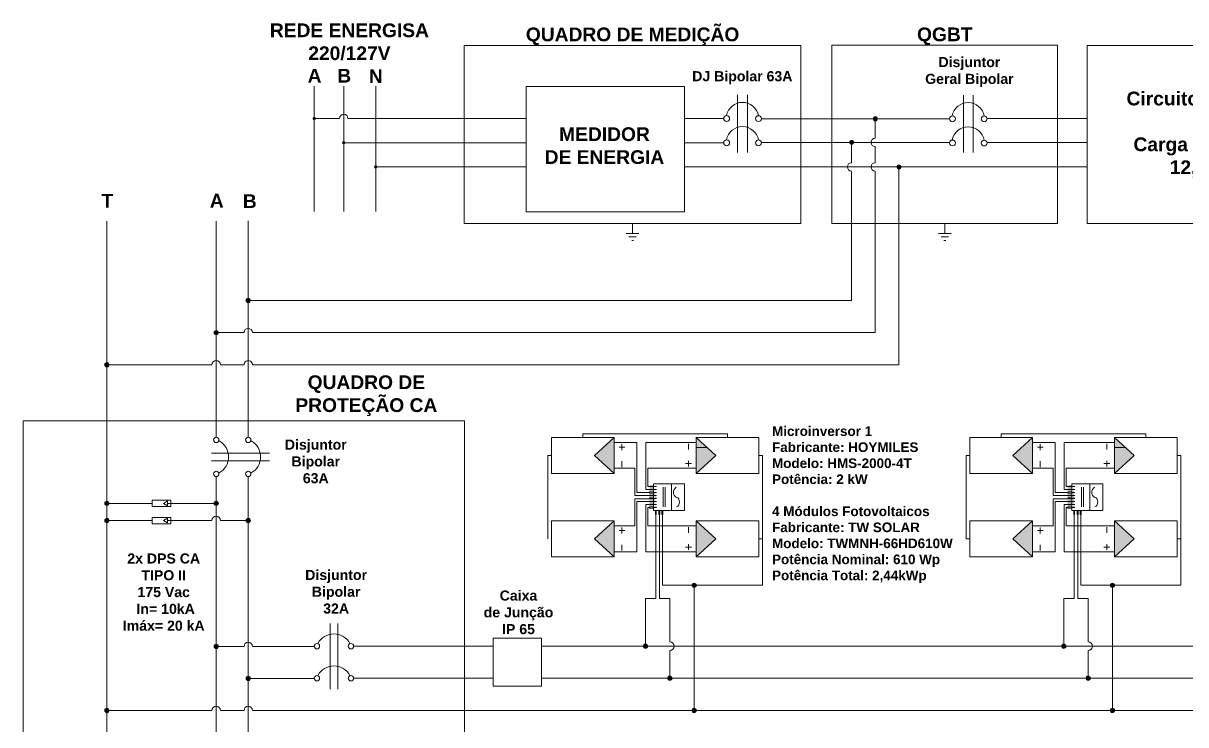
# Model space of a CAD drawing. Header units: millimetres. Extents: x 3949 to 5857, y -1969 to -943.
# Drawn here: x 5478.3 to 5532.7, y -1918.8 to -1885.9 of the extents above; entities that cross this region are included whole.
import ezdxf

# ---------------------------------------------------------------- set-up
doc = ezdxf.new("R2010")
doc.units = ezdxf.units.MM
doc.layers.add('DESENHO', color=7, linetype='Continuous', lineweight=0)
doc.styles.add('Annotative', font='arial.ttf')
doc.styles.add('PDF Arial', font='arial.ttf')

msp = doc.modelspace()

# ---------------------------------------------------------------- hatches: boundary and pattern name
at = {"layer": 'DESENHO', "lineweight": 0}
h = msp.add_hatch(color=256, dxfattribs=at)
h.dxf.hatch_style = 1
h.paths.add_polyline_path([(5492.007, -1890.388, -1), (5491.848, -1890.388, -1)])
h = msp.add_hatch(color=256, dxfattribs=at)
h.dxf.hatch_style = 1
h.paths.add_polyline_path([(5518.297, -1890.399, 1), (5518.098, -1890.399, 1)])
h = msp.add_hatch(color=256, dxfattribs=at)
h.dxf.hatch_style = 1
h.paths.add_polyline_path([(5493.388, -1891.52, -1), (5493.229, -1891.52, -1)])
h = msp.add_hatch(color=256, dxfattribs=at)
h.dxf.hatch_style = 1
h.paths.add_polyline_path([(5517.19, -1891.506, 1), (5516.991, -1891.506, 1)])
h = msp.add_hatch(color=5, dxfattribs=at)
h.dxf.hatch_style = 1
h.paths.add_polyline_path([(5494.888, -1892.655, -1), (5494.729, -1892.655, -1)])
h = msp.add_hatch(color=256, dxfattribs=at)
h.dxf.hatch_style = 1
h.paths.add_polyline_path([(5519.405, -1892.659, 1), (5519.206, -1892.659, 1)])
h = msp.add_hatch(color=256, dxfattribs=at)
h.dxf.hatch_style = 1
h.paths.add_polyline_path([(5488.938, -1898.914, 1), (5488.739, -1898.914, 1)])
h = msp.add_hatch(color=256, dxfattribs=at)
h.dxf.hatch_style = 1
h.paths.add_polyline_path([(5487.439, -1900.422, 1), (5487.241, -1900.422, 1)])
h = msp.add_hatch(color=3, dxfattribs=at)
h.dxf.hatch_style = 1
h.paths.add_polyline_path([(5482.32, -1901.93, 1), (5482.121, -1901.93, 1)])
h = msp.add_hatch(color=7, dxfattribs=at)
h.dxf.hatch_style = 1
h.paths.add_polyline_path([(5505.057, -1906.174), (5505.972, -1907.018), (5505.972, -1905.329)])
h = msp.add_hatch(dxfattribs=at)
h.set_pattern_fill('ANGLE', scale=1.5, angle=180)
h.set_pattern_definition([(180, (10158.257, 902.157), (-4e-15, -10.4775), [7.62, -2.8575]), (270, (10158.257, 902.157), (10.4775, -4e-15), [7.62, -2.8575])])
h.paths.add_polyline_path([(5509.815, -1905.329), (5509.815, -1907.018), (5510.73, -1906.174)])
h = msp.add_hatch(color=7, dxfattribs=at)
h.dxf.hatch_style = 1
h.paths.add_polyline_path([(5510.73, -1906.174), (5509.815, -1905.329), (5509.815, -1907.018)])
h = msp.add_hatch(color=7, dxfattribs=at)
h.dxf.hatch_style = 1
h.paths.add_polyline_path([(5524.644, -1906.174), (5525.559, -1907.018), (5525.559, -1905.329)])
h = msp.add_hatch(dxfattribs=at)
h.set_pattern_fill('ANGLE', scale=1.5, angle=180)
h.set_pattern_definition([(180, (10177.844, 902.157), (-4e-15, -10.4775), [7.62, -2.8575]), (270, (10177.844, 902.157), (10.4775, -4e-15), [7.62, -2.8575])])
h.paths.add_polyline_path([(5529.402, -1905.329), (5529.402, -1907.018), (5530.317, -1906.174)])
h = msp.add_hatch(color=7, dxfattribs=at)
h.dxf.hatch_style = 1
h.paths.add_polyline_path([(5530.317, -1906.174), (5529.402, -1905.329), (5529.402, -1907.018)])
h = msp.add_hatch(color=3, dxfattribs=at)
h.dxf.hatch_style = 1
h.paths.add_polyline_path([(5482.32, -1908.421, 1), (5482.121, -1908.421, 1)])
h = msp.add_hatch(color=256, dxfattribs=at)
h.dxf.hatch_style = 1
h.paths.add_polyline_path([(5487.438, -1908.421, 1), (5487.24, -1908.421, 1)])
h = msp.add_hatch(color=3, dxfattribs=at)
h.dxf.hatch_style = 1
h.paths.add_polyline_path([(5482.32, -1909.227, 1), (5482.121, -1909.227, 1)])
h = msp.add_hatch(color=256, dxfattribs=at)
h.dxf.hatch_style = 1
h.paths.add_polyline_path([(5488.938, -1909.227, 1), (5488.739, -1909.227, 1)])
h = msp.add_hatch(color=7, dxfattribs=at)
h.dxf.hatch_style = 1
h.paths.add_polyline_path([(5505.057, -1910.082), (5505.972, -1909.238), (5505.972, -1910.927)])
h = msp.add_hatch(color=7, dxfattribs=at)
h.dxf.hatch_style = 1
h.paths.add_polyline_path([(5510.73, -1910.082), (5509.815, -1910.927), (5509.815, -1909.238)])
h = msp.add_hatch(color=7, dxfattribs=at)
h.dxf.hatch_style = 1
h.paths.add_polyline_path([(5524.644, -1910.082), (5525.559, -1909.238), (5525.559, -1910.927)])
h = msp.add_hatch(color=7, dxfattribs=at)
h.dxf.hatch_style = 1
h.paths.add_polyline_path([(5530.317, -1910.082), (5529.402, -1910.927), (5529.402, -1909.238)])
h = msp.add_hatch(color=3, dxfattribs=at)
h.dxf.hatch_style = 1
h.paths.add_polyline_path([(5509.711, -1912.36, 1), (5509.711, -1912.161, 1)])
h = msp.add_hatch(color=3, dxfattribs=at)
h.dxf.hatch_style = 1
h.paths.add_polyline_path([(5529.298, -1912.36, 1), (5529.298, -1912.161, 1)])
h = msp.add_hatch(color=256, dxfattribs=at)
h.dxf.hatch_style = 1
h.paths.add_polyline_path([(5487.438, -1915.127, 1), (5487.24, -1915.127, 1)])
h = msp.add_hatch(color=256, dxfattribs=at)
h.dxf.hatch_style = 1
h.paths.add_polyline_path([(5507.536, -1915.116, 1), (5507.337, -1915.116, 1)])
h = msp.add_hatch(color=256, dxfattribs=at)
h.dxf.hatch_style = 1
h.paths.add_polyline_path([(5527.123, -1915.116, 1), (5526.925, -1915.116, 1)])
h = msp.add_hatch(color=256, dxfattribs=at)
h.dxf.hatch_style = 1
h.paths.add_polyline_path([(5488.938, -1916.627, 1), (5488.739, -1916.627, 1)])
h = msp.add_hatch(color=256, dxfattribs=at)
h.dxf.hatch_style = 1
h.paths.add_polyline_path([(5508.673, -1916.616, 1), (5508.474, -1916.616, 1)])
h = msp.add_hatch(color=256, dxfattribs=at)
h.dxf.hatch_style = 1
h.paths.add_polyline_path([(5528.26, -1916.616, 1), (5528.061, -1916.616, 1)])
h = msp.add_hatch(color=3, dxfattribs=at)
h.dxf.hatch_style = 1
h.paths.add_polyline_path([(5482.32, -1918.127, 1), (5482.121, -1918.127, 1)])
h = msp.add_hatch(color=3, dxfattribs=at)
h.dxf.hatch_style = 1
h.paths.add_polyline_path([(5509.81, -1918.127, 1), (5509.611, -1918.127, 1)])
h = msp.add_hatch(color=3, dxfattribs=at)
h.dxf.hatch_style = 1
h.paths.add_polyline_path([(5529.397, -1918.127, 1), (5529.198, -1918.127, 1)])

# ---------------------------------------------------------------- linework, layer by layer
for p, q in [((5491.923, -1888.875), (5491.923, -1894.749)), ((5493.309, -1888.875), (5493.309, -1894.749)), ((5511.751, -1891.979), (5511.751, -1889.281)), ((5512.207, -1891.979), (5512.207, -1889.281)), ((5522.32, -1891.979), (5522.32, -1889.291)), ((5522.776, -1891.979), (5522.776, -1889.291)), ((5493.11, -1890.388), (5492.007, -1890.388)), ((5493.507, -1890.388), (5501.843, -1890.388)), ((5509.267, -1890.388), (5511.102, -1890.388)), ((5521.671, -1890.399), (5512.862, -1890.399)), ((5518.198, -1891.308), (5518.198, -1890.498)), ((5528.121, -1890.381), (5523.429, -1890.381)), ((5501.843, -1891.524), (5493.309, -1891.524)), ((5511.102, -1891.524), (5509.267, -1891.524)), ((5512.86, -1891.506), (5521.671, -1891.506)), ((5517.09, -1892.461), (5517.09, -1891.579)), ((5523.431, -1891.514), (5528.121, -1891.514)), ((5517.09, -1898.914), (5517.09, -1892.864)), ((5487.339, -1895.197), (5487.339, -1905.325)), ((5488.839, -1895.183), (5488.839, -1905.325)), ((5488.839, -1898.914), (5517.09, -1898.914)), ((5488.639, -1900.421), (5487.34, -1900.422)), ((5489.038, -1900.421), (5518.198, -1900.421)), ((5505.972, -1905.57), (5507.027, -1905.57)), ((5507.027, -1905.57), (5507.027, -1907.918)), ((5507.447, -1907.776), (5507.447, -1905.57)), ((5507.447, -1905.57), (5509.815, -1905.57)), ((5525.559, -1905.57), (5526.614, -1905.57)), ((5526.614, -1905.57), (5526.614, -1907.918)), ((5527.034, -1907.776), (5527.034, -1905.57)), ((5527.034, -1905.57), (5529.402, -1905.57)), ((5487.339, -1907.166), (5487.339, -1938.995)), ((5488.839, -1907.166), (5488.839, -1938.995)), ((5506.933, -1906.777), (5505.972, -1906.777)), ((5506.933, -1908.054), (5506.933, -1906.777)), ((5509.815, -1906.777), (5507.542, -1906.777)), ((5507.542, -1906.777), (5507.542, -1907.634)), ((5526.52, -1906.777), (5525.559, -1906.777)), ((5526.52, -1908.054), (5526.52, -1906.777)), ((5529.402, -1906.777), (5527.129, -1906.777)), ((5527.129, -1906.777), (5527.129, -1907.634)), ((5507.623, -1907.776), (5507.447, -1907.776)), ((5507.542, -1907.634), (5507.623, -1907.634)), ((5527.21, -1907.776), (5527.034, -1907.776)), ((5527.129, -1907.634), (5527.21, -1907.634)), ((5507.623, -1908.054), (5506.933, -1908.054)), ((5507.623, -1908.202), (5506.933, -1908.202)), ((5506.933, -1908.202), (5506.933, -1909.479)), ((5507.027, -1907.918), (5507.623, -1907.918)), ((5527.21, -1908.054), (5526.52, -1908.054)), ((5527.21, -1908.202), (5526.52, -1908.202)), ((5526.52, -1908.202), (5526.52, -1909.479)), ((5526.614, -1907.918), (5527.21, -1907.918)), ((5485.215, -1908.421), (5487.339, -1908.421)), ((5507.027, -1908.338), (5507.623, -1908.338)), ((5507.027, -1910.686), (5507.027, -1908.338)), ((5507.623, -1908.48), (5507.447, -1908.48)), ((5507.447, -1908.48), (5507.447, -1910.686)), ((5507.542, -1909.479), (5507.542, -1908.622)), ((5507.542, -1908.622), (5507.623, -1908.622)), ((5526.614, -1908.338), (5527.21, -1908.338)), ((5526.614, -1910.686), (5526.614, -1908.338)), ((5527.21, -1908.48), (5527.034, -1908.48)), ((5527.034, -1908.48), (5527.034, -1910.686)), ((5527.129, -1909.479), (5527.129, -1908.622)), ((5527.129, -1908.622), (5527.21, -1908.622)), ((5485.215, -1909.227), (5487.14, -1909.227)), ((5487.538, -1909.227), (5488.938, -1909.227)), ((5507.921, -1908.94), (5507.921, -1912.883)), ((5508.09, -1908.94), (5508.09, -1912.883)), ((5527.508, -1908.94), (5527.508, -1912.883)), ((5527.677, -1908.94), (5527.677, -1912.883)), ((5506.933, -1909.479), (5505.972, -1909.479)), ((5509.815, -1909.479), (5507.542, -1909.479)), ((5526.52, -1909.479), (5525.559, -1909.479)), ((5529.402, -1909.479), (5527.129, -1909.479)), ((5505.972, -1910.686), (5507.027, -1910.686)), ((5507.447, -1910.686), (5509.815, -1910.686)), ((5525.559, -1910.686), (5526.614, -1910.686)), ((5527.034, -1910.686), (5529.402, -1910.686)), ((5507.921, -1912.883), (5507.437, -1912.883)), ((5507.437, -1912.883), (5507.437, -1915.116)), ((5508.574, -1912.883), (5508.09, -1912.883)), ((5508.574, -1912.883), (5508.574, -1914.918)), ((5527.508, -1912.883), (5527.024, -1912.883)), ((5527.024, -1912.883), (5527.024, -1915.116)), ((5528.161, -1912.883), (5527.677, -1912.883)), ((5528.161, -1912.883), (5528.161, -1914.918)), ((5487.339, -1915.127), (5488.64, -1915.127)), ((5489.037, -1915.127), (5491.929, -1915.127)), ((5493.769, -1915.116), (5500.308, -1915.116)), ((5502.563, -1915.116), (5546.617, -1915.116)), ((5507.437, -1915.017), (5507.437, -1915.116)), ((5508.574, -1915.315), (5508.574, -1916.517)), ((5527.024, -1915.017), (5527.024, -1915.116)), ((5528.161, -1915.315), (5528.161, -1916.517)), ((5488.938, -1916.627), (5488.839, -1916.627)), ((5488.938, -1916.627), (5491.929, -1916.627)), ((5493.769, -1916.616), (5500.308, -1916.616)), ((5502.563, -1916.616), (5547.754, -1916.616))]:
    msp.add_line(p, q, dxfattribs=at)
at = {"layer": 'DESENHO', "color": 5, "lineweight": 0}
for p, q in [((5494.808, -1888.875), (5494.808, -1894.749)), ((5501.843, -1892.659), (5494.808, -1892.659)), ((5509.267, -1892.659), (5528.121, -1892.659))]:
    msp.add_line(p, q, dxfattribs=at)
at = {"layer": 'DESENHO', "color": 0, "lineweight": 0}
for p, q in [((5518.198, -1892.461), (5518.198, -1891.705)), ((5518.198, -1900.421), (5518.198, -1892.864))]:
    msp.add_line(p, q, dxfattribs=at)
at = {"layer": 'DESENHO', "color": 3, "lineweight": 0}
for p, q in [((5519.306, -1892.659), (5519.306, -1901.93)), ((5482.22, -1895.197), (5482.22, -1938.995)), ((5506.834, -1895.77), (5506.834, -1895.305)), ((5521.45, -1895.77), (5521.45, -1895.305)), ((5506.791, -1896.11), (5506.876, -1896.11)), ((5521.408, -1896.11), (5521.493, -1896.11)), ((5482.22, -1901.93), (5487.139, -1901.93)), ((5487.539, -1901.93), (5488.639, -1901.93)), ((5489.038, -1901.93), (5519.306, -1901.93)), ((5511.282, -1905.157), (5504.505, -1905.157)), ((5504.505, -1905.157), (5504.505, -1905.329)), ((5511.282, -1905.329), (5511.282, -1905.157)), ((5530.869, -1905.157), (5524.092, -1905.157)), ((5524.092, -1905.157), (5524.092, -1905.329)), ((5530.869, -1905.329), (5530.869, -1905.157)), ((5502.867, -1906.174), (5502.867, -1910.082)), ((5502.867, -1906.174), (5503.039, -1906.174)), ((5512.92, -1906.174), (5512.748, -1906.174)), ((5512.92, -1910.082), (5512.92, -1906.174)), ((5522.626, -1906.174), (5522.454, -1906.174)), ((5522.454, -1906.174), (5522.454, -1910.082)), ((5532.507, -1906.174), (5532.335, -1906.174)), ((5532.507, -1910.082), (5532.507, -1906.174)), ((5484.345, -1908.421), (5482.22, -1908.421)), ((5484.345, -1909.227), (5482.22, -1909.227)), ((5508.23, -1908.94), (5508.23, -1912.261)), ((5527.817, -1908.94), (5527.817, -1912.261)), ((5512.748, -1910.082), (5512.92, -1910.082)), ((5512.92, -1912.261), (5512.92, -1910.082)), ((5522.454, -1910.082), (5522.626, -1910.082)), ((5532.335, -1910.082), (5532.507, -1910.082)), ((5532.507, -1912.261), (5532.507, -1910.082)), ((5508.23, -1912.261), (5512.92, -1912.261)), ((5509.711, -1912.261), (5509.711, -1918.127)), ((5527.817, -1912.261), (5532.507, -1912.261)), ((5529.298, -1912.261), (5529.298, -1918.127)), ((5487.14, -1918.127), (5482.22, -1918.127)), ((5487.538, -1918.127), (5488.64, -1918.127)), ((5548.891, -1918.127), (5489.037, -1918.127))]:
    msp.add_line(p, q, dxfattribs=at)
at = {"layer": 'DESENHO', "color": 7, "lineweight": 0}
for p, q in [((5509.815, -1906.152), (5509.815, -1905.327)), ((5529.402, -1906.152), (5529.402, -1905.327)), ((5505.972, -1906.195), (5505.972, -1907.02)), ((5525.559, -1906.195), (5525.559, -1907.02)), ((5505.972, -1910.061), (5505.972, -1909.236)), ((5525.559, -1910.061), (5525.559, -1909.236)), ((5509.815, -1910.104), (5509.815, -1910.929)), ((5529.402, -1910.104), (5529.402, -1910.929))]:
    msp.add_line(p, q, dxfattribs=at)
at = {"layer": 'DESENHO', "color": 18, "lineweight": 0, "true_color": 0x000000}
for p, q in [((5485.05, -1908.309), (5484.862, -1908.421)), ((5485.05, -1908.309), (5485.05, -1908.532)), ((5484.862, -1908.421), (5485.05, -1908.532)), ((5485.215, -1908.421), (5485.05, -1908.421)), ((5485.05, -1909.116), (5484.862, -1909.227)), ((5484.862, -1909.227), (5485.05, -1909.339)), ((5485.05, -1909.116), (5485.05, -1909.339)), ((5485.215, -1909.227), (5485.05, -1909.227))]:
    msp.add_line(p, q, dxfattribs=at)
at = {"layer": 'DESENHO', "lineweight": 0}
for points in [[(5514.714, -1895.305), (5498.953, -1895.305), (5498.953, -1886.963), (5514.714, -1886.963)], [(5516.168, -1886.951), (5526.733, -1886.951), (5526.733, -1895.305), (5516.168, -1895.305)], [(5539.447, -1886.963), (5528.121, -1886.963), (5528.121, -1895.305), (5539.447, -1895.305)], [(5509.267, -1888.889), (5501.843, -1888.889), (5501.843, -1894.759), (5509.267, -1894.759)], [(5498.957, -1938.995), (5478.303, -1938.995), (5478.303, -1904.554), (5498.957, -1904.554)], [(5503.039, -1905.329), (5505.972, -1905.329), (5505.972, -1907.018), (5503.039, -1907.018)], [(5512.748, -1907.018), (5509.815, -1907.018), (5509.815, -1905.329), (5512.748, -1905.329)], [(5522.626, -1905.329), (5525.559, -1905.329), (5525.559, -1907.018), (5522.626, -1907.018)], [(5532.335, -1907.018), (5529.402, -1907.018), (5529.402, -1905.329), (5532.335, -1905.329)], [(5485.215, -1908.569), (5484.345, -1908.569), (5484.345, -1908.272), (5485.215, -1908.272)], [(5485.215, -1909.376), (5484.345, -1909.376), (5484.345, -1909.079), (5485.215, -1909.079)], [(5503.039, -1910.927), (5505.972, -1910.927), (5505.972, -1909.238), (5503.039, -1909.238)], [(5512.748, -1909.238), (5509.815, -1909.238), (5509.815, -1910.927), (5512.748, -1910.927)], [(5522.626, -1910.927), (5525.559, -1910.927), (5525.559, -1909.238), (5522.626, -1909.238)], [(5532.335, -1909.238), (5529.402, -1909.238), (5529.402, -1910.927), (5532.335, -1910.927)], [(5500.308, -1914.739), (5502.563, -1914.739), (5502.563, -1916.994), (5500.308, -1916.994)]]:
    msp.add_lwpolyline(points, close=True, dxfattribs=at)
at = {"layer": 'DESENHO', "color": 3, "lineweight": 0}
for points in [[(5506.537, -1895.77), (5506.834, -1895.77), (5507.131, -1895.77)], [(5521.153, -1895.77), (5521.45, -1895.77), (5521.747, -1895.77)], [(5506.664, -1895.94), (5506.834, -1895.94), (5507.003, -1895.94)], [(5521.28, -1895.94), (5521.45, -1895.94), (5521.62, -1895.94)]]:
    msp.add_lwpolyline(points, dxfattribs=at)
at = {"layer": 'DESENHO', "color": 18, "lineweight": 0, "true_color": 0x000000}
for points in [[(5505.972, -1905.329), (5505.057, -1906.174), (5505.972, -1907.018)], [(5509.815, -1907.018), (5510.73, -1906.174), (5509.815, -1905.329)], [(5525.559, -1905.329), (5524.644, -1906.174), (5525.559, -1907.018)], [(5529.402, -1907.018), (5530.317, -1906.174), (5529.402, -1905.329)], [(5505.972, -1910.927), (5505.057, -1910.082), (5505.972, -1909.238)], [(5509.815, -1909.238), (5510.73, -1910.082), (5509.815, -1910.927)], [(5525.559, -1910.927), (5524.644, -1910.082), (5525.559, -1909.238)], [(5529.402, -1909.238), (5530.317, -1910.082), (5529.402, -1910.927)]]:
    msp.add_lwpolyline(points, dxfattribs=at)
at = {"layer": 'DESENHO', "color": 7, "lineweight": 0}
for points in [[(5489.827, -1906.067), (5487.11, -1906.067)], [(5506.472, -1905.789), (5506.202, -1905.789)], [(5506.337, -1905.654), (5506.337, -1905.924)], [(5509.45, -1905.897), (5509.45, -1905.627)], [(5526.06, -1905.789), (5525.789, -1905.789)], [(5525.924, -1905.654), (5525.924, -1905.924)], [(5529.037, -1905.897), (5529.037, -1905.627)], [(5489.827, -1906.429), (5487.11, -1906.429)], [(5506.337, -1906.452), (5506.337, -1906.723)], [(5509.314, -1906.56), (5509.585, -1906.56)], [(5509.45, -1906.696), (5509.45, -1906.425)], [(5525.924, -1906.452), (5525.924, -1906.723)], [(5528.901, -1906.56), (5529.172, -1906.56)], [(5529.037, -1906.696), (5529.037, -1906.425)], [(5507.88, -1907.641), (5507.88, -1907.614), (5507.893, -1907.627), (5507.866, -1907.627), (5507.839, -1907.627)], [(5507.88, -1907.79), (5507.88, -1907.763), (5507.893, -1907.776), (5507.866, -1907.776), (5507.839, -1907.776)], [(5507.853, -1907.614), (5507.853, -1907.641)], [(5507.92, -1907.641), (5507.92, -1907.614), (5507.907, -1907.641), (5507.907, -1907.614)], [(5507.92, -1907.79), (5507.92, -1907.763), (5507.907, -1907.79), (5507.907, -1907.763)], [(5507.934, -1907.614), (5507.934, -1907.641)], [(5507.934, -1907.763), (5507.934, -1907.79)], [(5508.259, -1907.668), (5508.259, -1908.588)], [(5508.354, -1907.668), (5508.354, -1908.588)], [(5508.651, -1908.75), (5508.651, -1907.505)], [(5527.467, -1907.641), (5527.467, -1907.614), (5527.481, -1907.627), (5527.453, -1907.627), (5527.426, -1907.627)], [(5527.467, -1907.79), (5527.467, -1907.763), (5527.481, -1907.776), (5527.453, -1907.776), (5527.426, -1907.776)], [(5527.44, -1907.614), (5527.44, -1907.641)], [(5527.508, -1907.641), (5527.508, -1907.614), (5527.494, -1907.641), (5527.494, -1907.614)], [(5527.508, -1907.79), (5527.508, -1907.763), (5527.494, -1907.79), (5527.494, -1907.763)], [(5527.521, -1907.614), (5527.521, -1907.641)], [(5527.521, -1907.763), (5527.521, -1907.79)], [(5527.846, -1907.668), (5527.846, -1908.588)], [(5527.941, -1907.668), (5527.941, -1908.588)], [(5528.238, -1908.75), (5528.238, -1907.505)], [(5507.866, -1907.911), (5507.839, -1907.911)], [(5507.866, -1908.06), (5507.839, -1908.06)], [(5507.866, -1908.196), (5507.839, -1908.196)], [(5507.853, -1907.898), (5507.853, -1907.925)], [(5507.853, -1908.182), (5507.853, -1908.209)], [(5507.893, -1907.898), (5507.88, -1907.898), (5507.88, -1907.911), (5507.866, -1907.911), (5507.88, -1907.925), (5507.893, -1907.925)], [(5507.893, -1908.033), (5507.88, -1908.033), (5507.88, -1908.047), (5507.866, -1908.06), (5507.88, -1908.074), (5507.893, -1908.074), (5507.893, -1908.06)], [(5507.893, -1908.182), (5507.88, -1908.169), (5507.88, -1908.182), (5507.88, -1908.196), (5507.893, -1908.209), (5507.866, -1908.209)], [(5507.893, -1908.317), (5507.88, -1908.317), (5507.88, -1908.331), (5507.893, -1908.344), (5507.866, -1908.344)], [(5507.92, -1907.925), (5507.92, -1907.898), (5507.907, -1907.925), (5507.907, -1907.898)], [(5507.92, -1908.074), (5507.92, -1908.033), (5507.907, -1908.074), (5507.907, -1908.033)], [(5507.92, -1908.209), (5507.92, -1908.169), (5507.907, -1908.209), (5507.907, -1908.169)], [(5507.92, -1908.344), (5507.92, -1908.317), (5507.907, -1908.344), (5507.907, -1908.317)], [(5507.934, -1907.898), (5507.934, -1907.925)], [(5507.934, -1908.033), (5507.934, -1908.074)], [(5507.934, -1908.169), (5507.934, -1908.209)], [(5507.934, -1908.317), (5507.934, -1908.344)], [(5527.453, -1907.911), (5527.426, -1907.911)], [(5527.453, -1908.06), (5527.426, -1908.06)], [(5527.453, -1908.196), (5527.426, -1908.196)], [(5527.44, -1907.898), (5527.44, -1907.925)], [(5527.44, -1908.182), (5527.44, -1908.209)], [(5527.481, -1907.898), (5527.467, -1907.898), (5527.467, -1907.911), (5527.453, -1907.911), (5527.467, -1907.925), (5527.481, -1907.925)], [(5527.481, -1908.033), (5527.467, -1908.033), (5527.467, -1908.047), (5527.453, -1908.06), (5527.467, -1908.074), (5527.481, -1908.074), (5527.481, -1908.06)], [(5527.481, -1908.182), (5527.467, -1908.169), (5527.467, -1908.182), (5527.467, -1908.196), (5527.481, -1908.209), (5527.453, -1908.209)], [(5527.481, -1908.317), (5527.467, -1908.317), (5527.467, -1908.331), (5527.481, -1908.344), (5527.453, -1908.344)], [(5527.508, -1907.925), (5527.508, -1907.898), (5527.494, -1907.925), (5527.494, -1907.898)], [(5527.508, -1908.074), (5527.508, -1908.033), (5527.494, -1908.074), (5527.494, -1908.033)], [(5527.508, -1908.209), (5527.508, -1908.169), (5527.494, -1908.209), (5527.494, -1908.169)], [(5527.508, -1908.344), (5527.508, -1908.317), (5527.494, -1908.344), (5527.494, -1908.317)], [(5527.521, -1907.898), (5527.521, -1907.925)], [(5527.521, -1908.033), (5527.521, -1908.074)], [(5527.521, -1908.169), (5527.521, -1908.209)], [(5527.521, -1908.317), (5527.521, -1908.344)], [(5507.866, -1908.331), (5507.839, -1908.331)], [(5507.866, -1908.48), (5507.839, -1908.48)], [(5507.866, -1908.615), (5507.839, -1908.615)], [(5507.853, -1908.453), (5507.853, -1908.493)], [(5507.893, -1908.453), (5507.88, -1908.453), (5507.88, -1908.493)], [(5507.893, -1908.602), (5507.88, -1908.602), (5507.88, -1908.588), (5507.88, -1908.629)], [(5507.92, -1908.493), (5507.92, -1908.453), (5507.907, -1908.493), (5507.907, -1908.453)], [(5507.92, -1908.629), (5507.92, -1908.588), (5507.907, -1908.629), (5507.907, -1908.588)], [(5507.934, -1908.453), (5507.934, -1908.493)], [(5507.934, -1908.588), (5507.934, -1908.629)], [(5527.453, -1908.331), (5527.426, -1908.331)], [(5527.453, -1908.48), (5527.426, -1908.48)], [(5527.453, -1908.615), (5527.426, -1908.615)], [(5527.44, -1908.453), (5527.44, -1908.493)], [(5527.481, -1908.453), (5527.467, -1908.453), (5527.467, -1908.493)], [(5527.481, -1908.602), (5527.467, -1908.602), (5527.467, -1908.588), (5527.467, -1908.629)], [(5527.508, -1908.493), (5527.508, -1908.453), (5527.494, -1908.493), (5527.494, -1908.453)], [(5527.508, -1908.629), (5527.508, -1908.588), (5527.494, -1908.629), (5527.494, -1908.588)], [(5527.521, -1908.453), (5527.521, -1908.493)], [(5527.521, -1908.588), (5527.521, -1908.629)], [(5506.472, -1909.696), (5506.202, -1909.696)], [(5506.337, -1909.56), (5506.337, -1909.831)], [(5509.45, -1909.806), (5509.45, -1909.535)], [(5526.06, -1909.696), (5525.789, -1909.696)], [(5525.924, -1909.56), (5525.924, -1909.831)], [(5529.037, -1909.806), (5529.037, -1909.535)], [(5506.337, -1910.359), (5506.337, -1910.629)], [(5509.45, -1910.604), (5509.45, -1910.334)], [(5525.924, -1910.359), (5525.924, -1910.629)], [(5529.037, -1910.604), (5529.037, -1910.334)], [(5492.668, -1914.047), (5492.668, -1917.133)], [(5493.03, -1914.047), (5493.03, -1917.133)]]:
    msp.add_lwpolyline(points, dxfattribs=at)
for points in [[(5507.812, -1907.654), (5507.812, -1907.614), (5507.623, -1907.614), (5507.623, -1907.654)], [(5507.812, -1907.79), (5507.812, -1907.749), (5507.623, -1907.749), (5507.623, -1907.79)], [(5509.26, -1908.75), (5509.26, -1907.505), (5507.812, -1907.505), (5507.812, -1908.75)], [(5527.399, -1907.654), (5527.399, -1907.614), (5527.21, -1907.614), (5527.21, -1907.654)], [(5527.399, -1907.79), (5527.399, -1907.749), (5527.21, -1907.749), (5527.21, -1907.79)], [(5528.847, -1908.75), (5528.847, -1907.505), (5527.399, -1907.505), (5527.399, -1908.75)], [(5507.812, -1907.938), (5507.812, -1907.884), (5507.623, -1907.884), (5507.623, -1907.938)], [(5507.812, -1908.074), (5507.812, -1908.033), (5507.623, -1908.033), (5507.623, -1908.074)], [(5507.812, -1908.209), (5507.812, -1908.169), (5507.623, -1908.169), (5507.623, -1908.209)], [(5507.812, -1908.358), (5507.812, -1908.317), (5507.623, -1908.317), (5507.623, -1908.358)], [(5527.399, -1907.938), (5527.399, -1907.884), (5527.21, -1907.884), (5527.21, -1907.938)], [(5527.399, -1908.074), (5527.399, -1908.033), (5527.21, -1908.033), (5527.21, -1908.074)], [(5527.399, -1908.209), (5527.399, -1908.169), (5527.21, -1908.169), (5527.21, -1908.209)], [(5527.399, -1908.358), (5527.399, -1908.317), (5527.21, -1908.317), (5527.21, -1908.358)], [(5507.812, -1908.493), (5507.812, -1908.453), (5507.623, -1908.453), (5507.623, -1908.493)], [(5507.812, -1908.642), (5507.812, -1908.588), (5507.623, -1908.588), (5507.623, -1908.642)], [(5507.901, -1908.94), (5507.941, -1908.94), (5507.941, -1908.75), (5507.901, -1908.75)], [(5508.069, -1908.94), (5508.11, -1908.94), (5508.11, -1908.75), (5508.069, -1908.75)], [(5508.21, -1908.94), (5508.25, -1908.94), (5508.25, -1908.75), (5508.21, -1908.75)], [(5527.399, -1908.493), (5527.399, -1908.453), (5527.21, -1908.453), (5527.21, -1908.493)], [(5527.399, -1908.642), (5527.399, -1908.588), (5527.21, -1908.588), (5527.21, -1908.642)], [(5527.488, -1908.94), (5527.528, -1908.94), (5527.528, -1908.75), (5527.488, -1908.75)], [(5527.656, -1908.94), (5527.697, -1908.94), (5527.697, -1908.75), (5527.656, -1908.75)], [(5527.797, -1908.94), (5527.838, -1908.94), (5527.838, -1908.75), (5527.797, -1908.75)]]:
    msp.add_lwpolyline(points, close=True, dxfattribs=at)
at = {"layer": 'DESENHO', "lineweight": 0}
for points in [[(5509.314, -1910.469), (5509.585, -1910.469)], [(5528.901, -1910.469), (5529.172, -1910.469)]]:
    msp.add_lwpolyline(points, dxfattribs=at)
for centre, radius in [((5511.239, -1890.388), 0.137), ((5512.725, -1890.393), 0.137), ((5518.198, -1890.399), 0.0994), ((5521.808, -1890.399), 0.137), ((5523.294, -1890.404), 0.137), ((5511.239, -1891.524), 0.137), ((5512.725, -1891.529), 0.137), ((5517.09, -1891.506), 0.0994), ((5521.808, -1891.534), 0.137), ((5523.294, -1891.539), 0.137), ((5493.309, -1891.524), 0.0531), ((5519.306, -1892.659), 0.0994), ((5488.839, -1898.914), 0.0994), ((5487.34, -1900.422), 0.0994), ((5487.339, -1908.421), 0.0994), ((5488.839, -1909.227), 0.0994), ((5487.339, -1915.127), 0.0994), ((5507.437, -1915.116), 0.0994), ((5527.024, -1915.116), 0.0994), ((5488.839, -1916.627), 0.0994), ((5508.574, -1916.616), 0.0994), ((5528.161, -1916.616), 0.0994)]:
    msp.add_circle(centre, radius, dxfattribs=at)
at = {"layer": 'DESENHO', "color": 5, "lineweight": 0}
msp.add_circle((5494.808, -1892.659), 0.0531, dxfattribs=at)
at = {"layer": 'DESENHO', "color": 3, "lineweight": 0}
for centre in [(5482.22, -1901.93), (5482.22, -1908.421), (5482.22, -1909.227), (5509.711, -1912.261), (5529.298, -1912.261), (5482.22, -1918.127), (5509.711, -1918.127), (5529.298, -1918.127)]:
    msp.add_circle(centre, 0.0994, dxfattribs=at)
at = {"layer": 'DESENHO', "color": 7, "lineweight": 0}
for centre in [(5487.339, -1905.45), (5488.839, -1905.45), (5487.339, -1907.041), (5488.839, -1907.041), (5492.054, -1915.116), (5493.644, -1915.116), (5492.054, -1916.616), (5493.644, -1916.616)]:
    msp.add_circle(centre, 0.125, dxfattribs=at)
at = {"layer": 'DESENHO', "lineweight": 0}
for centre, radius, start, end in [((5511.977, -1890.396), 0.763, 10.5429, 169.0988), ((5522.546, -1890.406), 0.763, 10.5429, 169.0988), ((5493.309, -1890.388), 0.199, 0, 180), ((5511.977, -1891.531), 0.763, 10.5429, 169.0988), ((5522.546, -1891.542), 0.763, 10.5429, 169.0988), ((5518.198, -1891.506), 0.199, 90, 270), ((5517.09, -1892.659), 0.199, 90, 270), ((5518.198, -1892.659), 0.199, 90, 270), ((5488.839, -1900.422), 0.2, 0.2967, 179.7224), ((5487.339, -1909.227), 0.199, 0, 180), ((5488.839, -1915.127), 0.199, 0, 180), ((5508.574, -1915.116), 0.199, 270, 90), ((5528.161, -1915.116), 0.199, 270, 90)]:
    msp.add_arc(centre, radius, start, end, dxfattribs=at)
at = {"layer": 'DESENHO', "color": 3, "lineweight": 0}
for centre, radius, start, end in [((5487.339, -1901.931), 0.2, 0.2776, 179.7224), ((5488.839, -1901.93), 0.2, 359.9993, 180.0007), ((5487.339, -1918.127), 0.199, 0, 180), ((5488.839, -1918.127), 0.199, 0, 180)]:
    msp.add_arc(centre, radius, start, end, dxfattribs=at)
at = {"layer": 'DESENHO', "color": 7, "lineweight": 0}
for centre, start, end in [((5487.066, -1906.246), 298.3222, 61.6778), ((5488.566, -1906.246), 298.3222, 61.6778), ((5492.849, -1915.389), 28.3222, 151.6778), ((5492.849, -1916.889), 28.3222, 151.6778)]:
    msp.add_arc(centre, 0.852, start, end, dxfattribs=at)
at = {"layer": 'DESENHO', "color": 18, "lineweight": 0, "true_color": 0x000000}
for points in [[(5508.746, -1907.898), (5508.746, -1907.803), (5508.8, -1907.722), (5508.881, -1907.668)], [(5528.333, -1907.898), (5528.333, -1907.803), (5528.387, -1907.722), (5528.468, -1907.668)], [(5508.895, -1908.141), (5508.8, -1908.087), (5508.746, -1908.006), (5508.746, -1907.898)], [(5508.895, -1908.128), (5508.976, -1908.169), (5509.03, -1908.263), (5509.03, -1908.358)], [(5528.482, -1908.141), (5528.387, -1908.087), (5528.333, -1908.006), (5528.333, -1907.898)], [(5528.482, -1908.128), (5528.563, -1908.169), (5528.617, -1908.263), (5528.617, -1908.358)], [(5509.03, -1908.358), (5509.03, -1908.466), (5508.976, -1908.547), (5508.895, -1908.588)], [(5528.617, -1908.358), (5528.617, -1908.466), (5528.563, -1908.547), (5528.482, -1908.588)]]:
    msp.add_open_spline(points, degree=3, dxfattribs=at)

# ---------------------------------------------------------------- texts
at = {"layer": 'DESENHO', "lineweight": 0, "style": 'PDF Arial'}
for s, insert, char_height, width, attachment_point in [('\\pxqc;{\\fArial|b1|i0|c0|p34;REDE ENERGISA\\P220/127V}', (5488.695, -1887.669), 0.64396, 9.75739, 7), ('\\pxqc;{\\fArial|b1|i0|c0|p34;Disjuntor \\P\\pt9;Geral Bipolar}', (5525.62, -1888.909), 0.47231, 6.03391, 9), ('{\\fArial|b1|i0|c0|p34;A}', (5492.268, -1888.706), 0.64396, 9.87538, 9), ('{\\fArial|b1|i0|c0|p34;B}', (5493.654, -1888.706), 0.64396, 9.87538, 9), ('\\pxqc;{\\fArial|b1|i0|c0|p34;DJ Bipolar 63A}', (5514.668, -1888.784), 0.47231, 5.3936, 9), ('\\pxqc;{\\fArial|b1|i0|c0|p34;Circuito Existente\\P\\PCarga Instalada:\\P 12,00 kW }', (5533.784, -1891.134), 0.64396, 11.3255, 5), ('\\pxqc;{\\fArial|b1|i0|c0|p34;MEDIDOR DE ENERGIA}', (5508.38, -1892.527), 0.64396, 5.72787, 9), ('{\\fArial|b1|i0|c0|p34;T}', (5482.516, -1894.566), 0.64396, 9.87538, 9), ('{\\fArial|b1|i0|c0|p34;A}', (5487.687, -1894.561), 0.64396, 9.87538, 9), ('{\\fArial|b1|i0|c0|p34;B}', (5489.233, -1894.584), 0.64396, 9.87538, 9), ('\\pxqc;{\\fArial|b1|i0|c0|p34;Disjuntor\\PBipolar\\P63A}', (5495.896, -1907.487), 0.47231, 7.79415, 9), ('\\pxqc;{\\fArial|b1|i0|c0|p34;2x DPS CA \\PTIPO II \\P175 Vac\\P In= 10kA \\PImáx= 20 kA} ', (5487.374, -1914.396), 0.47231, 4.98963, 9), ('\\pxqc;{\\fArial|b1|i0|c0|p34;Disjuntor\\PBipolar\\P32A}', (5496.849, -1913.594), 0.47231, 7.79415, 9)]:
    msp.add_mtext(s, dxfattribs=dict(at, insert=insert, char_height=char_height, width=width, attachment_point=attachment_point))
at = {"layer": 'DESENHO', "lineweight": 0, "char_height": 0.64396, "style": 'PDF Arial'}
for s, width, gutter_width, heights, insert, attachment_point in [('\\pxqc;{\\fArial|b1|i0|c0|p34;QUADRO DE MEDIÇÃO}', 15.76132, 18.41, [2.491], (5514.714, -1886.963), 9), ('\\pxqc;{\\fArial|b1|i0|c0|p34;QGBT}', 10.56614, 25.896, [0.713], (5526.733, -1886.951), 9), ('\\pxqc;{\\fArial|b1|i0|c0|p34;QUADRO DE \\PPROTEÇÃO CA}', 13.89124, 25.896, [3.504], (5487.421, -1904.335), 7)]:
    msp.add_mtext_dynamic_manual_height_columns(s, width=width, gutter_width=gutter_width, heights=heights, dxfattribs=dict(at, insert=insert, attachment_point=attachment_point))
at = {"layer": 'DESENHO', "color": 5, "lineweight": 0, "insert": (5495.136, -1888.729), "char_height": 0.64396, "width": 9.87538, "attachment_point": 9, "style": 'PDF Arial'}
msp.add_mtext('{\\fArial|b1|i0|c0|p34;N}', dxfattribs=at)
at = {"layer": 'DESENHO', "color": 7, "lineweight": 0, "insert": (5513.362, -1912.159), "char_height": 0.45057, "width": 15.05026, "attachment_point": 7, "style": 'Annotative'}
msp.add_mtext('{\\fArial|b1|i0|c0|p34;Microinversor 1\\PFabricante: HOYMILES\\PModelo: HMS-2000-4T\\PPotência: 2 kW\\P\\P\\pxql;4 Módulos Fotovoltaicos\\P\\pq*;Fabricante: TW SOLAR\\PModelo: \\C256;TWMNH-66HD610W\\PP\\C7;otência Nominal: 610 Wp\\PPotência Total: 2,44kWp}', dxfattribs=at)
at = {"layer": 'DESENHO', "color": 7, "lineweight": 0, "insert": (5499.698, -1912.504), "char_height": 0.4723, "attachment_point": 1, "style": 'Annotative'}
msp.add_mtext_dynamic_manual_height_columns('\\pxqc;{\\fArial|b1|i0|c0|p34;Caixa\\Pde Junção\\PIP 65}', width=3.58661, gutter_width=0, heights=[2.077], dxfattribs=at)

doc.saveas('drawing.dxf')
